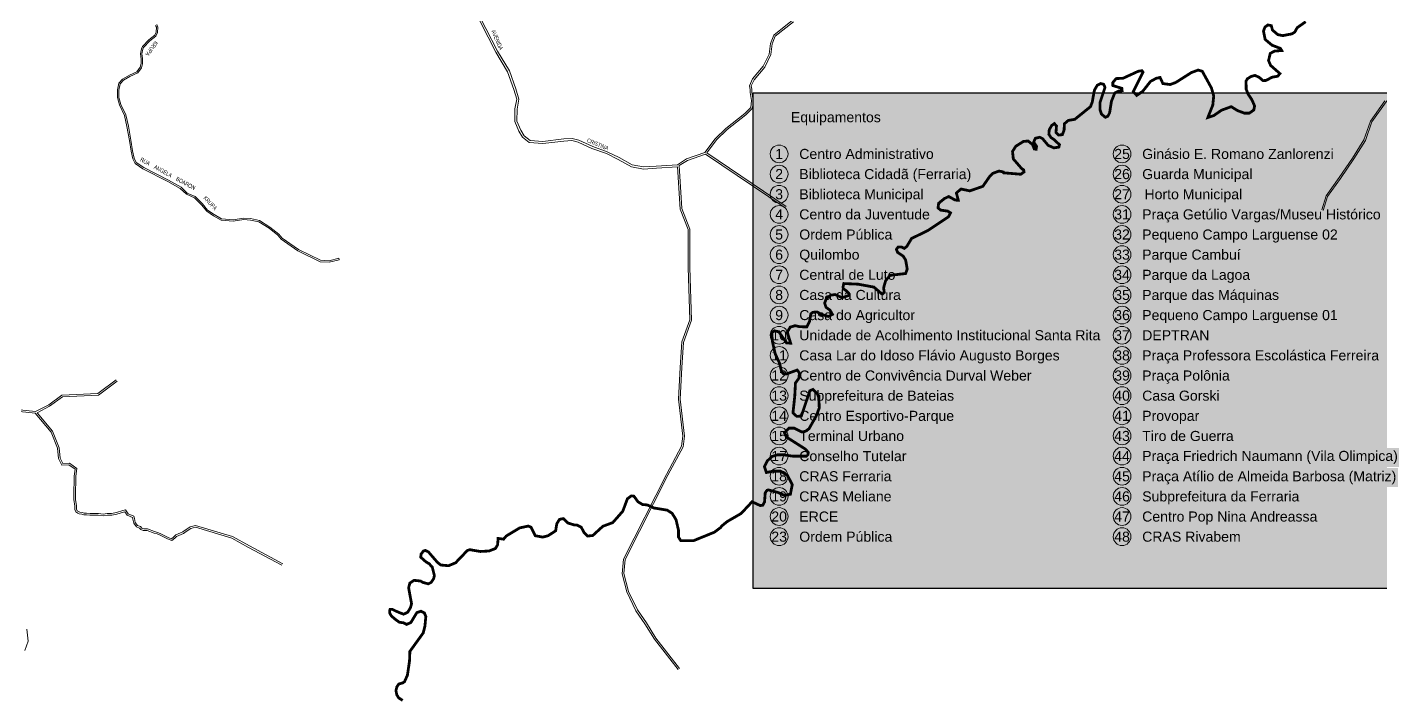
# Model space of a CAD drawing. Header units: millimetres. Extents: x 617885 to 663705, y 7172943 to 7234736.
# Drawn here: x 649414 to 654254, y 7178256 to 7180658 of the extents above; entities that cross this region are included whole.
import ezdxf
from ezdxf.enums import TextEntityAlignment as Align

# ---------------------------------------------------------------- set-up
doc = ezdxf.new("R2010")
doc.units = ezdxf.units.MM
for name, color, linetype in [('Assistência Social', 241, 'Continuous'), ('BAIRROS', 12, 'Continuous'), ('Conferidos', 171, 'Continuous'), ('Equipamentos Públicos', 171, 'Continuous')]:
    doc.layers.add(name, color=color, linetype=linetype)
doc.layers.add('TOP_VIAS 10.000', color=7, linetype='Continuous', lineweight=9)
doc.layers.add('VIAS', color=7, linetype='Continuous', lineweight=5)
doc.styles.add('LDUP', font='LDUP.SHX')
doc.styles.get("Standard").update_dxf_attribs({"font": 'arial.ttf'})

msp = doc.modelspace()

# ---------------------------------------------------------------- hatches: boundary and pattern name
at = {"layer": 'Assistência Social', "true_color": 0xb3b3ff}
h = msp.add_hatch(color=151, dxfattribs=at)
edge = h.paths.add_edge_path()
edge.add_arc((652102.5, 7179988.2), 31.7, 0, 360)
h = msp.add_hatch(color=151, dxfattribs=at)
edge = h.paths.add_edge_path()
edge.add_arc((653328.3, 7179916.2), 31.7, 0, 360)
h = msp.add_hatch(color=151, dxfattribs=at)
edge = h.paths.add_edge_path()
edge.add_arc((653328.3, 7179628.2), 31.7, 0, 360)
h = msp.add_hatch(color=151, dxfattribs=at)
edge = h.paths.add_edge_path()
edge.add_arc((652102.5, 7179556.2), 31.7, 0, 360)
h = msp.add_hatch(color=151, dxfattribs=at)
edge = h.paths.add_edge_path()
edge.add_arc((652102.5, 7179412.2), 31.7, 0, 360)
h = msp.add_hatch(color=151, dxfattribs=at)
edge = h.paths.add_edge_path()
edge.add_arc((652102.5, 7179052.2), 31.7, 0, 360)
h = msp.add_hatch(color=151, dxfattribs=at)
edge = h.paths.add_edge_path()
edge.add_arc((652102.5, 7178980.2), 31.7, 0, 360)
h = msp.add_hatch(color=151, dxfattribs=at)
edge = h.paths.add_edge_path()
edge.add_arc((653328.3, 7178908.2), 31.7, 0, 360)
at = {"layer": 'Conferidos', "true_color": 0xb3b3ff}
h = msp.add_hatch(color=151, dxfattribs=at)
edge = h.paths.add_edge_path()
edge.add_arc((652102.5, 7180204.2), 31.7, 0, 360)
h = msp.add_hatch(color=151, dxfattribs=at)
edge = h.paths.add_edge_path()
edge.add_arc((652102.5, 7180132.2), 31.7, 0, 360)
h = msp.add_hatch(color=151, dxfattribs=at)
edge = h.paths.add_edge_path()
edge.add_arc((652102.5, 7180060.2), 31.7, 0, 360)
h = msp.add_hatch(color=151, dxfattribs=at)
edge = h.paths.add_edge_path()
edge.add_arc((653328.3, 7179844.2), 31.7, 0, 360)
h = msp.add_hatch(color=151, dxfattribs=at)
edge = h.paths.add_edge_path()
edge.add_arc((653328.3, 7179844.2), 31.7, 0, 360)
h = msp.add_hatch(color=151, dxfattribs=at)
edge = h.paths.add_edge_path()
edge.add_arc((652102.5, 7179772.2), 31.7, 0, 360)
h = msp.add_hatch(color=151, dxfattribs=at)
edge = h.paths.add_edge_path()
edge.add_arc((653328.3, 7179772.2), 31.7, 0, 360)
h = msp.add_hatch(color=151, dxfattribs=at)
edge = h.paths.add_edge_path()
edge.add_arc((652102.5, 7179700.2), 31.7, 0, 360)
h = msp.add_hatch(color=151, dxfattribs=at)
edge = h.paths.add_edge_path()
edge.add_arc((653328.3, 7179700.2), 31.7, 0, 360)
h = msp.add_hatch(color=151, dxfattribs=at)
edge = h.paths.add_edge_path()
edge.add_arc((652102.5, 7179628.2), 31.7, 0, 360)
h = msp.add_hatch(color=151, dxfattribs=at)
edge = h.paths.add_edge_path()
edge.add_arc((653328.3, 7179484.2), 31.7, 0, 360)
h = msp.add_hatch(color=151, dxfattribs=at)
edge = h.paths.add_edge_path()
edge.add_arc((653328.3, 7179484.2), 31.7, 0, 360)
h = msp.add_hatch(color=151, dxfattribs=at)
edge = h.paths.add_edge_path()
edge.add_arc((653328.3, 7179412.2), 31.7, 0, 360)
h = msp.add_hatch(color=151, dxfattribs=at)
edge = h.paths.add_edge_path()
edge.add_arc((653328.3, 7179412.2), 31.7, 0, 360)
h = msp.add_hatch(color=151, dxfattribs=at)
edge = h.paths.add_edge_path()
edge.add_arc((653328.3, 7179124.2), 31.7, 0, 360)
h = msp.add_hatch(color=151, dxfattribs=at)
edge = h.paths.add_edge_path()
edge.add_arc((653328.3, 7179052.2), 31.7, 0, 360)
h = msp.add_hatch(color=151, dxfattribs=at)
edge = h.paths.add_edge_path()
edge.add_arc((653328.3, 7178836.2), 31.7, 0, 360)
at = {"layer": 'Equipamentos Públicos', "true_color": 0xffffff}
h = msp.add_hatch(color=7, dxfattribs=at)
h.dxf.hatch_style = 1
h.paths.add_polyline_path([(652010.2, 7180422.8), (662496.2, 7180422.8), (662496.2, 7178650.9), (652010.2, 7178650.9)])
at = {"layer": 'Equipamentos Públicos', "true_color": 0xb3b3ff}
h = msp.add_hatch(color=151, dxfattribs=at)
edge = h.paths.add_edge_path()
edge.add_arc((653328.3, 7180204.2), 31.7, 0, 360)
h = msp.add_hatch(color=151, dxfattribs=at)
edge = h.paths.add_edge_path()
edge.add_arc((653328.3, 7180132.2), 31.7, 0, 360)
h = msp.add_hatch(color=151, dxfattribs=at)
edge = h.paths.add_edge_path()
edge.add_arc((653328.3, 7180060.2), 31.7, 0, 360)
h = msp.add_hatch(color=151, dxfattribs=at)
edge = h.paths.add_edge_path()
edge.add_arc((653328.3, 7179988.2), 31.7, 0, 360)
h = msp.add_hatch(color=151, dxfattribs=at)
edge = h.paths.add_edge_path()
edge.add_arc((652102.5, 7179916.2), 31.7, 0, 360)
h = msp.add_hatch(color=151, dxfattribs=at)
edge = h.paths.add_edge_path()
edge.add_arc((652102.5, 7179844.2), 31.7, 0, 360)
h = msp.add_hatch(color=151, dxfattribs=at)
edge = h.paths.add_edge_path()
edge.add_arc((653328.3, 7179556.2), 31.7, 0, 360)
h = msp.add_hatch(color=151, dxfattribs=at)
edge = h.paths.add_edge_path()
edge.add_arc((652102.5, 7179484.2), 31.7, 0, 360)
h = msp.add_hatch(color=151, dxfattribs=at)
edge = h.paths.add_edge_path()
edge.add_arc((652102.5, 7179340.2), 31.7, 0, 360)
h = msp.add_hatch(color=151, dxfattribs=at)
edge = h.paths.add_edge_path()
edge.add_arc((653328.3, 7179340.2), 31.7, 0, 360)
h = msp.add_hatch(color=151, dxfattribs=at)
edge = h.paths.add_edge_path()
edge.add_arc((653328.3, 7179340.2), 31.7, 0, 360)
h = msp.add_hatch(color=151, dxfattribs=at)
edge = h.paths.add_edge_path()
edge.add_arc((652102.5, 7179268.2), 31.7, 0, 360)
h = msp.add_hatch(color=151, dxfattribs=at)
edge = h.paths.add_edge_path()
edge.add_arc((653328.3, 7179268.2), 31.7, 0, 360)
h = msp.add_hatch(color=151, dxfattribs=at)
edge = h.paths.add_edge_path()
edge.add_arc((652102.5, 7179196.2), 31.7, 0, 360)
h = msp.add_hatch(color=151, dxfattribs=at)
edge = h.paths.add_edge_path()
edge.add_arc((653328.3, 7179196.2), 31.7, 0, 360)
h = msp.add_hatch(color=151, dxfattribs=at)
edge = h.paths.add_edge_path()
edge.add_arc((652102.5, 7179124.2), 31.7, 0, 360)
h = msp.add_hatch(color=151, dxfattribs=at)
edge = h.paths.add_edge_path()
edge.add_arc((653328.3, 7178980.2), 31.7, 0, 360)
h = msp.add_hatch(color=151, dxfattribs=at)
edge = h.paths.add_edge_path()
edge.add_arc((652102.5, 7178908.2), 31.7, 0, 360)
h = msp.add_hatch(color=151, dxfattribs=at)
edge = h.paths.add_edge_path()
edge.add_arc((652102.5, 7178836.2), 31.7, 0, 360)

# ---------------------------------------------------------------- linework, layer by layer
at = {"layer": 'Assistência Social', "color": 7, "lineweight": 5}
for centre in [(652102.5, 7179988.2), (653328.3, 7179916.2), (653328.3, 7179628.2), (652102.5, 7179556.2), (652102.5, 7179412.2), (652102.5, 7179052.2), (652102.5, 7178980.2), (653328.3, 7178908.2)]:
    msp.add_circle(centre, 31.7, dxfattribs=at)
at = {"layer": 'BAIRROS', "lineweight": 40, "ltscale": 0.3, "const_width": 10}
msp.add_lwpolyline([(653984.7, 7180676.9), (653954.3, 7180655.3), (653945.7, 7180639.7), (653935.5, 7180633.3), (653902.5, 7180627), (653884.7, 7180630.8), (653865.8, 7180647), (653861.8, 7180662.5), (653849.4, 7180665.2), (653839, 7180657.4), (653833.8, 7180643), (653839.7, 7180613.5), (653864.5, 7180592.7), (653894.6, 7180581.3), (653899.1, 7180573.7), (653873.3, 7180571.7), (653858, 7180563.4), (653851.9, 7180537.9), (653859.5, 7180520.4), (653892.6, 7180491.4), (653884.7, 7180481.9), (653864.2, 7180478.3), (653843.2, 7180466.9), (653832.2, 7180466.1), (653818.4, 7180478), (653803.4, 7180484.8), (653789.9, 7180481.3), (653776.5, 7180473), (653771.6, 7180464.6), (653771.8, 7180436), (653778.8, 7180418.1), (653792.1, 7180398.3), (653802.1, 7180375.7), (653799.4, 7180361.5), (653783.5, 7180350.1), (653766.4, 7180349.7), (653741.4, 7180358.9), (653718.6, 7180373.1), (653683.9, 7180360.5), (653655.9, 7180341.1), (653635, 7180334.2), (653652.6, 7180378.9), (653656, 7180411.5), (653647.8, 7180439.9), (653615, 7180499.7), (653600.2, 7180503.9), (653576.1, 7180495), (653520.2, 7180459.5), (653499.9, 7180452.2), (653474.3, 7180455.7), (653464.2, 7180477.5), (653450.6, 7180474.5), (653429.8, 7180463.2), (653402.2, 7180427.9), (653380.6, 7180413.5), (653368.4, 7180426.8), (653403.1, 7180496.3), (653399.8, 7180501.5), (653386.6, 7180499.8), (653331.7, 7180474.6), (653307.1, 7180473.5), (653295, 7180459.1), (653295.5, 7180448.4), (653327.5, 7180438.7), (653328.4, 7180430), (653316.9, 7180429.1), (653302, 7180421.6), (653290.3, 7180392.2), (653283.9, 7180351.6), (653277.6, 7180338.9), (653268.7, 7180335.1), (653254.7, 7180346.5), (653249.6, 7180361.8), (653249.6, 7180388.4), (653267.4, 7180441.8), (653262.4, 7180453.2), (653252.2, 7180455.7), (653239.5, 7180449.4), (653229.3, 7180431.6), (653221.7, 7180389.2), (653215.4, 7180373.1), (653159.2, 7180327.7), (653136.1, 7180323.9), (653122.3, 7180312), (653121.1, 7180289.4), (653115, 7180273), (653101, 7180271.6), (653092.1, 7180280.5), (653093.9, 7180303.8), (653086.3, 7180312.7), (653076.9, 7180305.9), (653068.1, 7180290.8), (653066.7, 7180274.2), (653074.3, 7180262.8), (653085.3, 7180255.4), (653104.6, 7180237.1), (653102.3, 7180228.5), (653084.5, 7180225.9), (653064.2, 7180234.8), (653043.9, 7180259), (653034.3, 7180263.8), (653018.7, 7180260.3), (653012.4, 7180246.8), (653022.7, 7180231.3), (653021, 7180220.9), (653014.6, 7180222.1), (653008.6, 7180237.1), (652992.6, 7180250.4), (652975.5, 7180248.7), (652948.3, 7180231.5), (652936.8, 7180213.2), (652939.6, 7180186.3), (652970.2, 7180151), (652976.5, 7180147.2), (652977.8, 7180139.6), (652966.3, 7180131.6), (652905.3, 7180136.7), (652904.1, 7180139.6), (652888.4, 7180143), (652866, 7180134.6), (652862.3, 7180130.8), (652855.3, 7180123.9), (652830.6, 7180088.3), (652783.9, 7180072.1), (652752.6, 7180078.8), (652736.1, 7180064.5), (652742.9, 7180038.8), (652731.7, 7180039.3), (652708.7, 7180052), (652692.8, 7180044.3), (652672.7, 7180027.8), (652670.4, 7180011.3), (652679.7, 7180003.4), (652704.7, 7179999.8), (652715, 7179993.6), (652707.7, 7179979.3), (652633.2, 7179929.9), (652575.8, 7179902), (652558.6, 7179873), (652549.7, 7179866.7), (652539.5, 7179871.8), (652528.1, 7179871.8), (652521.7, 7179862.9), (652525.6, 7179852.7), (652545.9, 7179838.8), (652554.8, 7179824.8), (652560.3, 7179792.6), (652554.8, 7179776.8), (652498.9, 7179770.2), (652483.3, 7179751.3), (652475.9, 7179725.3), (652478.3, 7179709.1), (652470.9, 7179702.9), (652441.2, 7179728.2), (652384.5, 7179738.7), (652337.7, 7179740.7), (652333.6, 7179740.9), (652330.6, 7179727.5), (652332.5, 7179722), (652345.2, 7179713.1), (652352.8, 7179704.2), (652350.2, 7179697.9), (652327.4, 7179690.3), (652302, 7179701.7), (652286.7, 7179699.2), (652271.5, 7179687.7), (652265.1, 7179671.2), (652270.2, 7179656), (652284.2, 7179645.8), (652293.1, 7179630.6), (652278.4, 7179623.2), (652254.5, 7179630.1), (652238.7, 7179639.4), (652223.2, 7179638.2), (652215.8, 7179632.9), (652211, 7179604.9), (652201.3, 7179586), (652176.1, 7179586.7), (652159.5, 7179590.3), (652142.2, 7179585.3), (652131.7, 7179567.3), (652143.6, 7179527.7), (652128.9, 7179528.9), (652101.3, 7179568.6), (652085.6, 7179571.9), (652075.9, 7179564.7), (652078.9, 7179531.9), (652088.5, 7179489.7), (652103.8, 7179456.7), (652111.4, 7179426.2), (652117.7, 7179418.5), (652129, 7179417.8), (652167.1, 7179431.8), (652174.9, 7179421.1), (652173.6, 7179403.3), (652160.9, 7179385.5), (652158.3, 7179337.3), (652152, 7179278.8), (652165.5, 7179266.1), (652181.9, 7179267.4), (652212.2, 7179357.3), (652223.1, 7179362.6), (652239.6, 7179346.1), (652242.2, 7179338.5), (652244.4, 7179338), (652246, 7179295.9), (652234.3, 7179266), (652209.1, 7179221.7), (652196.4, 7179212.8), (652183.7, 7179210.2), (652155.8, 7179224.2), (652138, 7179224.2), (652121.5, 7179207.7), (652133.3, 7179189.3), (652196, 7179149.4), (652206.5, 7179137.8), (652205.6, 7179129.3), (652200.2, 7179123.9), (652151.9, 7179123.9), (652116.4, 7179129), (652096.8, 7179128.8), (652077.3, 7179123), (652060.1, 7179106.7), (652050.1, 7179086.4), (652056.9, 7179065.5), (652082.8, 7179070.6), (652107.8, 7179070.3), (652132.5, 7179054.8), (652149.4, 7179022.4), (652142.8, 7178987.9), (652121.2, 7178984), (652099.1, 7178993.9), (652064.2, 7179003.3), (652059.2, 7179002), (652052.8, 7178993.1), (652050.3, 7178960.1), (652043.9, 7178948.7), (652035, 7178947.4), (652005.7, 7178960.9), (651966.8, 7178919.1), (651916.9, 7178890.3), (651896.6, 7178873.8), (651893.8, 7178869.2), (651892.5, 7178868.2), (651871.2, 7178852.2), (651796.3, 7178821.8), (651751, 7178821.8), (651742.9, 7178834.5), (651742.9, 7178858.6), (651734, 7178896.7), (651720.1, 7178919.6), (651702.3, 7178931), (651654.4, 7178938.8), (651643.8, 7178944.3), (651631.2, 7178949.5), (651613.7, 7178951.3), (651598.2, 7178960.7), (651583.4, 7178980.9), (651574, 7178981.9), (651560.2, 7178971.7), (651543.6, 7178927.2), (651508, 7178886.6), (651472.5, 7178873.4), (651436.2, 7178840.3), (651417.8, 7178838.4), (651405.1, 7178851.1), (651394.9, 7178870.2), (651379.7, 7178877.8), (651371, 7178877.8), (651346.7, 7178885.4), (651331.4, 7178900.7), (651317.4, 7178898.1), (651307.5, 7178881.9), (651303.7, 7178857.2), (651276.8, 7178839.7), (651257.7, 7178834.6), (651230.8, 7178839.6), (651215.6, 7178870.1), (651205.7, 7178874), (651204.4, 7178873.8), (651175.2, 7178867.6), (651127, 7178838.5), (651117.5, 7178827.3), (651098, 7178829.9), (651096, 7178806.8), (651088.4, 7178793.9), (651075.8, 7178789), (651065.3, 7178785), (651034.5, 7178783.3), (650996.8, 7178789.7), (650987.9, 7178786.7), (650946, 7178742.8), (650920.8, 7178732.4), (650892.8, 7178734.9), (650883.2, 7178742.7), (650880.7, 7178744.8), (650848.6, 7178782), (650838.2, 7178787), (650830.7, 7178784.5), (650822.5, 7178773.7), (650821.4, 7178762.8), (650839.8, 7178746.3), (650851.6, 7178739.5), (650862.7, 7178727), (650870.2, 7178697.3), (650867.6, 7178686), (650858.6, 7178672.7), (650848.4, 7178667.6), (650829.4, 7178672.6), (650820.5, 7178677.7), (650797.6, 7178680.2), (650782.4, 7178670.1), (650778.1, 7178653.5), (650788.6, 7178596.4), (650784.4, 7178581.8), (650774.8, 7178565.9), (650760, 7178559.1), (650745.4, 7178564.8), (650732.2, 7178570.3), (650719.2, 7178576.8), (650712, 7178576.8), (650710.1, 7178571.5), (650710.5, 7178563.8), (650715, 7178555.1), (650720.8, 7178549), (650731.8, 7178539.8), (650745, 7178530.3), (650759.7, 7178528.4), (650771.1, 7178522.7), (650786, 7178529.2), (650807.6, 7178564.8), (650821.8, 7178569.7), (650834.5, 7178563.4), (650839.6, 7178550.7), (650836.4, 7178516.6), (650830.2, 7178492), (650782.6, 7178426.2), (650781.3, 7178391.9), (650773.8, 7178341.1), (650763.6, 7178318.2), (650757.5, 7178313.6), (650742.6, 7178309.4), (650735.8, 7178298.7), (650732.8, 7178286.1), (650735.8, 7178271.2), (650742.3, 7178260.2), (650756.8, 7178251)], dxfattribs=at)
at = {"layer": 'Conferidos', "color": 7, "lineweight": 5}
for centre in [(652102.5, 7180204.2), (652102.5, 7180132.2), (652102.5, 7180060.2), (653328.3, 7179844.2), (653328.3, 7179844.2), (652102.5, 7179772.2), (653328.3, 7179772.2), (652102.5, 7179700.2), (653328.3, 7179700.2), (652102.5, 7179628.2), (653328.3, 7179484.2), (653328.3, 7179484.2), (653328.3, 7179412.2), (653328.3, 7179412.2), (653328.3, 7179124.2), (653328.3, 7179052.2), (653328.3, 7178836.2)]:
    msp.add_circle(centre, 31.7, dxfattribs=at)
at = {"layer": 'Equipamentos Públicos', "color": 7, "ltscale": 0.3, "true_color": 0xffffff}
msp.add_lwpolyline([(652010.2, 7180422.8), (662496.2, 7180422.8), (662496.2, 7178650.9), (652010.2, 7178650.9)], close=True, dxfattribs=at)
at = {"layer": 'Equipamentos Públicos', "color": 7, "lineweight": 5}
for centre in [(653328.3, 7180204.2), (653328.3, 7180132.2), (653328.3, 7180060.2), (653328.3, 7179988.2), (652102.5, 7179916.2), (652102.5, 7179844.2), (653328.3, 7179556.2), (652102.5, 7179484.2), (652102.5, 7179340.2), (653328.3, 7179340.2), (653328.3, 7179340.2), (652102.5, 7179268.2), (653328.3, 7179268.2), (652102.5, 7179196.2), (653328.3, 7179196.2), (652102.5, 7179124.2), (653328.3, 7178980.2), (652102.5, 7178908.2), (652102.5, 7178836.2)]:
    msp.add_circle(centre, 31.7, dxfattribs=at)
at = {"layer": 'VIAS', "color": 253, "ltscale": 0.3}
msp.add_lwpolyline([(650996.8, 7180768.1), (651012.9, 7180734.1), (651095.8, 7180571.7), (651138.1, 7180500.6), (651161.3, 7180437.1), (651172.2, 7180400.1), (651165.6, 7180364.7), (651164.8, 7180321.5), (651178.7, 7180288.9), (651190.9, 7180269.2), (651212.1, 7180252.7), (651258.2, 7180248.7), (651332.5, 7180257.7), (651362.3, 7180259.7), (651386.9, 7180253.3), (651436, 7180230.5), (651488.1, 7180212), (651531.1, 7180191.3), (651577, 7180164.7), (651617.7, 7180157.7), (651663.3, 7180160.2), (651738.8, 7180165.6)], dxfattribs=at)
at = {"layer": 'VIAS', "color": 253, "flags": 128}
for points in [[(651006.3, 7180730.9), (651089.3, 7180568.1), (651131.4, 7180497.4), (651154.3, 7180434.8), (651164.6, 7180399.7), (651158.2, 7180365.5), (651157.3, 7180320.1), (651172.1, 7180285.5), (651185.3, 7180264.2), (651209.3, 7180245.5), (651258.3, 7180241.3), (651333.2, 7180250.3), (651361.6, 7180252.2), (651384.4, 7180246.3), (651433.2, 7180223.7), (651485.2, 7180205.2), (651527.7, 7180184.7), (651574.5, 7180157.7), (651617.3, 7180150.3), (651663.7, 7180152.8), (651739.6, 7180158.3)], [(649873.6, 7180663.6), (649876.3, 7180656.7), (649875.5, 7180639.3), (649870.6, 7180628.7), (649850, 7180612.2), (649826.3, 7180588), (649822.7, 7180579.9), (649819.4, 7180561.8), (649821.9, 7180544.4), (649822.3, 7180527.1), (649818.6, 7180514.1), (649806.4, 7180498.2), (649779.8, 7180485.2), (649755.5, 7180471.9), (649741.9, 7180457.5), (649737.9, 7180432.7), (649737.1, 7180405.8), (649744.1, 7180379.3), (649762.6, 7180341.7), (649771.4, 7180302.5), (649780.3, 7180252.4), (649786, 7180214.6), (649791.8, 7180186.9), (649800.8, 7180170.1), (649828.6, 7180150.8), (649917.4, 7180106.2), (649961.6, 7180081.1), (649984.2, 7180059.8), (650012.7, 7180047.4), (650037.9, 7180022.2), (650056.2, 7179999.6), (650080.1, 7179982.9), (650108.1, 7179967.3), (650150.6, 7179964), (650188.5, 7179969.7), (650212.3, 7179967.9), (650242.7, 7179961.6), (650279.6, 7179938.4), (650311, 7179913.8), (650322.1, 7179899.5), (650382.1, 7179858.1), (650462.3, 7179819), (650494.1, 7179817.2), (650529.8, 7179826.2), (650528.6, 7179831.1), (650493.6, 7179822.2), (650463.6, 7179824), (650384.6, 7179862.4), (650325.5, 7179903.2), (650314.6, 7179917.3), (650282.5, 7179942.5), (650244.6, 7179966.3), (650213, 7179972.9), (650188.4, 7179974.7), (650150.4, 7179969), (650109.6, 7179972.2), (650082.7, 7179987.2), (650059.6, 7180003.3), (650041.6, 7180025.5), (650015.5, 7180051.6), (649987, 7180064.1), (649964.6, 7180085.2), (649919.7, 7180110.6), (649831.1, 7180155.1), (649804.7, 7180173.5), (649796.6, 7180188.7), (649790.9, 7180215.5), (649785.2, 7180253.2), (649776.3, 7180303.5), (649767.3, 7180343.4), (649748.8, 7180381), (649742.1, 7180406.4), (649742.8, 7180432.2), (649746.6, 7180455.2), (649758.6, 7180467.9), (649782.1, 7180480.8), (649809.7, 7180494.2), (649823.1, 7180511.8), (649827.3, 7180526.5), (649826.9, 7180544.8), (649824.5, 7180561.7), (649827.5, 7180578.4), (649830.5, 7180585.1), (649853.3, 7180608.5), (649874.6, 7180625.5), (649880.5, 7180638.1), (649881.4, 7180657.5), (649877.9, 7180666.5)]]:
    msp.add_lwpolyline(points, dxfattribs=at)
at = {"layer": 'VIAS', "color": 253}
for points in [[(651738.8, 7180165.6), (651771.7, 7180186.1), (651837.5, 7180209.8), (651874.4, 7180258.6), (651912.4, 7180295.5), (651979.3, 7180348.9), (652001.1, 7180370.4), (652003.9, 7180395.6), (651998.7, 7180423.3), (651998.7, 7180435), (651996.8, 7180447.8), (652007.8, 7180472.8), (652045.8, 7180517.4), (652067.4, 7180560.7), (652071.5, 7180598.9), (652083, 7180628.5), (652150.2, 7180681.8)], [(652127.2, 7180016.7), (651843.6, 7180207.9), (651878.9, 7180254.7), (651916.4, 7180291), (651983.3, 7180344.4), (652006.9, 7180367.6), (652009.9, 7180395.8), (652004.7, 7180423.9), (652004.7, 7180435.4), (652003, 7180447), (652013, 7180469.6), (652050.8, 7180514), (652073.3, 7180559), (652077.4, 7180597.5), (652088, 7180624.8), (652153.3, 7180676.5)], [(654336.5, 7180024.9), (654385.1, 7180143.6), (654408, 7180241.9), (654412, 7180352.3), (654399.9, 7180413.5), (654386.4, 7180418.4), (654357.9, 7180427.7), (654342.8, 7180427.9), (654306.7, 7180422.1), (654291.7, 7180413.6), (654272.3, 7180389.8), (654221.6, 7180319), (654198.5, 7180252.3), (654157.1, 7180186.1), (654109.3, 7180116), (654062.8, 7180051.5), (654047.7, 7180002.2)], [(654267.5, 7180393.4), (654216.3, 7180321.7), (654193, 7180254.9), (654152.1, 7180189.4), (654104.4, 7180119.5), (654057.4, 7180054.2), (654042, 7180004)], [(652123.8, 7180011.7), (651838.9, 7180203.9), (651774.4, 7180180.7), (651745.3, 7180162.6), (651754.9, 7180008.6), (651783.3, 7179934.8), (651783.3, 7179798.1), (651789, 7179610.4), (651760.6, 7179530.8), (651755, 7179440.5), (651749.3, 7179327.3), (651764.2, 7179195.5), (651759.2, 7179157.7), (651704.7, 7179056.2), (651551.8, 7178754.7), (651547, 7178704), (651564, 7178640.8), (651595.9, 7178574.7), (651627.8, 7178528), (651662.3, 7178473.8), (651746.1, 7178365.5)], [(651739.6, 7180158.3), (651749, 7180007.3), (651777.3, 7179933.7), (651777.3, 7179798), (651783, 7179611.3), (651754.7, 7179532), (651749, 7179440.8), (651743.3, 7179327.1), (651758.2, 7179195.6), (651753.4, 7179159.5), (651699.4, 7179058.9), (651545.9, 7178756.4), (651540.9, 7178703.5), (651558.4, 7178638.6), (651590.7, 7178571.7), (651622.8, 7178524.7), (651657.4, 7178470.4), (651741.3, 7178361.8)], [(649541.1, 7179336.2), (649669.1, 7179341.6), (649736.6, 7179392.1)], [(649733, 7179396.9), (649667, 7179347.5)], [(649491.5, 7179307.6), (649444.5, 7179283.3), (649387.8, 7179289.8), (649332.3, 7179301), (649350.4, 7179329.8)], [(649449.8, 7179279.2), (649494.7, 7179302.5), (649541.1, 7179336.2), (649669.1, 7179341.6)], [(649667, 7179347.5), (649539, 7179342.1), (649491.5, 7179307.6)], [(650325.4, 7178734.2), (650206.1, 7178797.8), (650146.7, 7178831.4), (650016.3, 7178870.3), (649999.9, 7178865.3), (649986.1, 7178856.7), (649973.5, 7178847.8), (649948.9, 7178837.2), (649942.1, 7178830.4), (649931.8, 7178822.2), (649915.9, 7178828.2), (649887.5, 7178842.3), (649878.9, 7178845.8), (649868.3, 7178849.3), (649844, 7178858), (649829.6, 7178858), (649821.4, 7178862.1), (649816.3, 7178867.2), (649805.4, 7178870.9), (649795.6, 7178884.5), (649792, 7178899.2), (649790.5, 7178904.9), (649771.6, 7178913.5), (649763.5, 7178924.9), (649758.5, 7178923.6), (649735.4, 7178916.5), (649717.2, 7178912.9), (649701.2, 7178912.9), (649686.8, 7178911.1), (649668.9, 7178912.9), (649638.7, 7178912.9), (649626.3, 7178914.7), (649617.3, 7178914.7), (649609.9, 7178916.5), (649601, 7178918.3), (649595.1, 7178920.2), (649588.8, 7178924.5), (649584.6, 7178932.9), (649584.6, 7178945.8), (649581, 7178968.8), (649581, 7179000.9), (649582.8, 7179032.8), (649582.8, 7179052.4), (649586.1, 7179077.4), (649563.7, 7179093.4), (649538, 7179091.5), (649526.2, 7179115.1), (649522.6, 7179152.4), (649499.9, 7179210), (649443.6, 7179277.3), (649386.9, 7179283.9)], [(649505.1, 7179213.1), (649449.8, 7179279.2)], [(649565.4, 7179099.5), (649541.5, 7179097.8), (649532, 7179116.8), (649528.5, 7179153.8), (649505.1, 7179213.1)], [(649588.8, 7179052), (649592.6, 7179080.1), (649565.4, 7179099.5)], [(649590.6, 7178934.3), (649590.6, 7178946.2), (649587, 7178969.2), (649587, 7179000.8), (649588.8, 7179032.6), (649588.8, 7179052)], [(649593.4, 7178928.6), (649590.6, 7178934.3)], [(649597.8, 7178925.7), (649593.4, 7178928.6)], [(649611.3, 7178922.4), (649602.5, 7178924.1), (649597.8, 7178925.7)], [(650328.2, 7178739.5), (650209, 7178803), (650149.1, 7178836.9), (650016.3, 7178876.5), (649997.4, 7178870.9), (649982.8, 7178861.7), (649970.6, 7178853), (649945.5, 7178842.3), (649938.1, 7178834.9), (649930.7, 7178829), (649918.3, 7178833.7), (649890, 7178847.8), (649880.9, 7178851.4), (649870.3, 7178855), (649845, 7178864), (649831, 7178864), (649825, 7178867), (649819.5, 7178872.5), (649809.1, 7178875.9), (649801.2, 7178887.1), (649797.8, 7178900.7), (649795.7, 7178909.2), (649775.6, 7178918.3), (649766, 7178931.7), (649756.9, 7178929.4), (649733.9, 7178922.3), (649716.6, 7178918.9), (649700.8, 7178918.9)], [(649618.1, 7178920.7), (649611.3, 7178922.4)], [(649626.8, 7178920.7), (649618.1, 7178920.7)], [(649700.8, 7178918.9), (649686.8, 7178917.1), (649669.2, 7178918.9), (649639.2, 7178918.9), (649626.8, 7178920.7)], [(649413.6, 7178505.9), (649418.4, 7178462.8), (649406.1, 7178428.8)]]:
    msp.add_lwpolyline(points, dxfattribs=at)

# ---------------------------------------------------------------- texts
at = {"layer": 'Assistência Social', "color": 251}
for s, p in [('4', (652102.5, 7179988.2)), ('32', (653328.3, 7179916.2)), ('36', (653328.3, 7179628.2)), ('10', (652102.5, 7179556.2)), ('12', (652102.5, 7179412.2)), ('18', (652102.5, 7179052.2)), ('19', (652102.5, 7178980.2)), ('47', (653328.3, 7178908.2))]:
    msp.add_text(s, height=36, dxfattribs=at).set_placement(p, align=Align.MIDDLE_CENTER)
for s, p in [('Centro da Juventude', (652174.5, 7179988.2)), ('Pequeno Campo Larguense 02', (653400.3, 7179916.2)), ('Pequeno Campo Larguense 01', (653400.3, 7179628.2)), ('Unidade de Acolhimento Institucional Santa Rita', (652174.5, 7179556.2)), ('Casa Lar do Idoso Flávio Augusto Borges', (652174.5, 7179484.2)), ('Centro de Convivência Durval Weber', (652174.5, 7179412.2)), ('CRAS Ferraria', (652174.5, 7179052.2)), ('CRAS Meliane', (652174.5, 7178980.2)), ('Centro Pop Nina Andreassa', (653400.3, 7178908.2))]:
    msp.add_text(s, height=36, dxfattribs=at).set_placement(p, align=Align.MIDDLE_LEFT)
at = {"layer": 'Conferidos', "color": 251}
for s, p in [('1', (652102.5, 7180204.2)), ('2', (652102.5, 7180132.2)), ('3', (652102.5, 7180060.2)), ('33', (653328.3, 7179844.2)), ('7', (652102.5, 7179772.2)), ('34', (653328.3, 7179772.2)), ('8', (652102.5, 7179700.2)), ('35', (653328.3, 7179700.2)), ('9', (652102.5, 7179628.2)), ('38', (653328.3, 7179484.2)), ('39', (653328.3, 7179412.2)), ('44', (653328.3, 7179124.2)), ('45', (653328.3, 7179052.2)), ('48', (653328.3, 7178836.2))]:
    msp.add_text(s, height=36, dxfattribs=at).set_placement(p, align=Align.MIDDLE_CENTER)
for s, p in [('Centro Administrativo', (652174.5, 7180204.2)), ('Biblioteca Cidadã (Ferraria)', (652174.5, 7180132.2)), ('Biblioteca Municipal', (652174.5, 7180060.2)), ('Parque Cambuí', (653400.3, 7179844.2)), ('Central de Luto', (652174.5, 7179772.2)), ('Parque da Lagoa', (653400.3, 7179772.2)), ('Casa da Cultura', (652174.5, 7179700.2)), ('Parque das Máquinas', (653400.3, 7179700.2)), ('Casa do Agricultor', (652174.5, 7179628.2)), ('Praça Professora Escolástica Ferreira', (653400.3, 7179484.2)), ('Praça Polônia', (653400.3, 7179412.2)), ('Praça Friedrich Naumann (Vila Olimpica)', (653400.3, 7179124.9)), ('Praça Atílio de Almeida Barbosa (Matriz)', (653400.3, 7179052.2)), ('CRAS Rivabem', (653400.3, 7178836.2))]:
    msp.add_text(s, height=36, dxfattribs=at).set_placement(p, align=Align.MIDDLE_LEFT)
at = {"layer": 'Equipamentos Públicos', "color": 251}
for s, p in [('Equipamentos', (652144.5, 7180335.5)), ('Ginásio E. Romano Zanlorenzi ', (653400.3, 7180204.2)), ('Guarda Municipal', (653400.3, 7180132.2)), ('Horto Municipal', (653408.4, 7180060.2)), ('Praça Getúlio Vargas/Museu Histórico', (653400.3, 7179988.2)), ('Ordem Pública', (652174.5, 7179916.2)), ('Quilombo', (652174.5, 7179844.2)), ('DEPTRAN', (653400.3, 7179556.2)), ('Subprefeitura de Bateias', (652174.5, 7179340.2)), ('Casa Gorski', (653400.3, 7179340.2)), ('Centro Esportivo-Parque', (652174.5, 7179268.2)), ('Provopar', (653400.3, 7179268.2)), ('Terminal Urbano ', (652174.5, 7179196.2)), ('Tiro de Guerra', (653400.3, 7179196.2)), ('Conselho Tutelar', (652174.5, 7179124.2)), ('Subprefeitura da Ferraria', (653400.3, 7178980.2)), ('ERCE', (652174.5, 7178908.2)), ('Ordem Pública', (652174.5, 7178836.2))]:
    msp.add_text(s, height=36, dxfattribs=at).set_placement(p, align=Align.MIDDLE_LEFT)
for s, p in [('25', (653328.3, 7180204.2)), ('26', (653328.3, 7180132.2)), ('27', (653328.3, 7180060.2)), ('31', (653328.3, 7179988.2)), ('5', (652102.5, 7179916.2)), ('6', (652102.5, 7179844.2)), ('37', (653328.3, 7179556.2)), ('11', (652102.5, 7179484.2)), ('13', (652102.5, 7179340.2)), ('40', (653328.3, 7179340.2)), ('14', (652102.5, 7179268.2)), ('41', (653328.3, 7179268.2)), ('15', (652102.5, 7179196.2)), ('43', (653328.3, 7179196.2)), ('17', (652102.5, 7179124.2)), ('46', (653328.3, 7178980.2)), ('20', (652102.5, 7178908.2)), ('23', (652102.5, 7178836.2))]:
    msp.add_text(s, height=36, dxfattribs=at).set_placement(p, align=Align.MIDDLE_CENTER)
at = {"layer": 'TOP_VIAS 10.000', "color": 251, "style": 'LDUP', "width": 0.69}
for s, rotation, p in [('AVENIDA', 293.1728, (651072.9, 7180643.8)), ('KRUPA', 233.4571, (649871.2, 7180609.1)), ('CRISTINA', 337.4614, (651413.8, 7180247.2)), ('RUA    ANGELA    BOARON', 331.6012, (649816.8, 7180179.2)), ('KRUPA', 313.4254, (650043.3, 7180045))]:
    msp.add_text(s, height=15, rotation=rotation, dxfattribs=at).set_placement(p)

doc.saveas('drawing.dxf')
